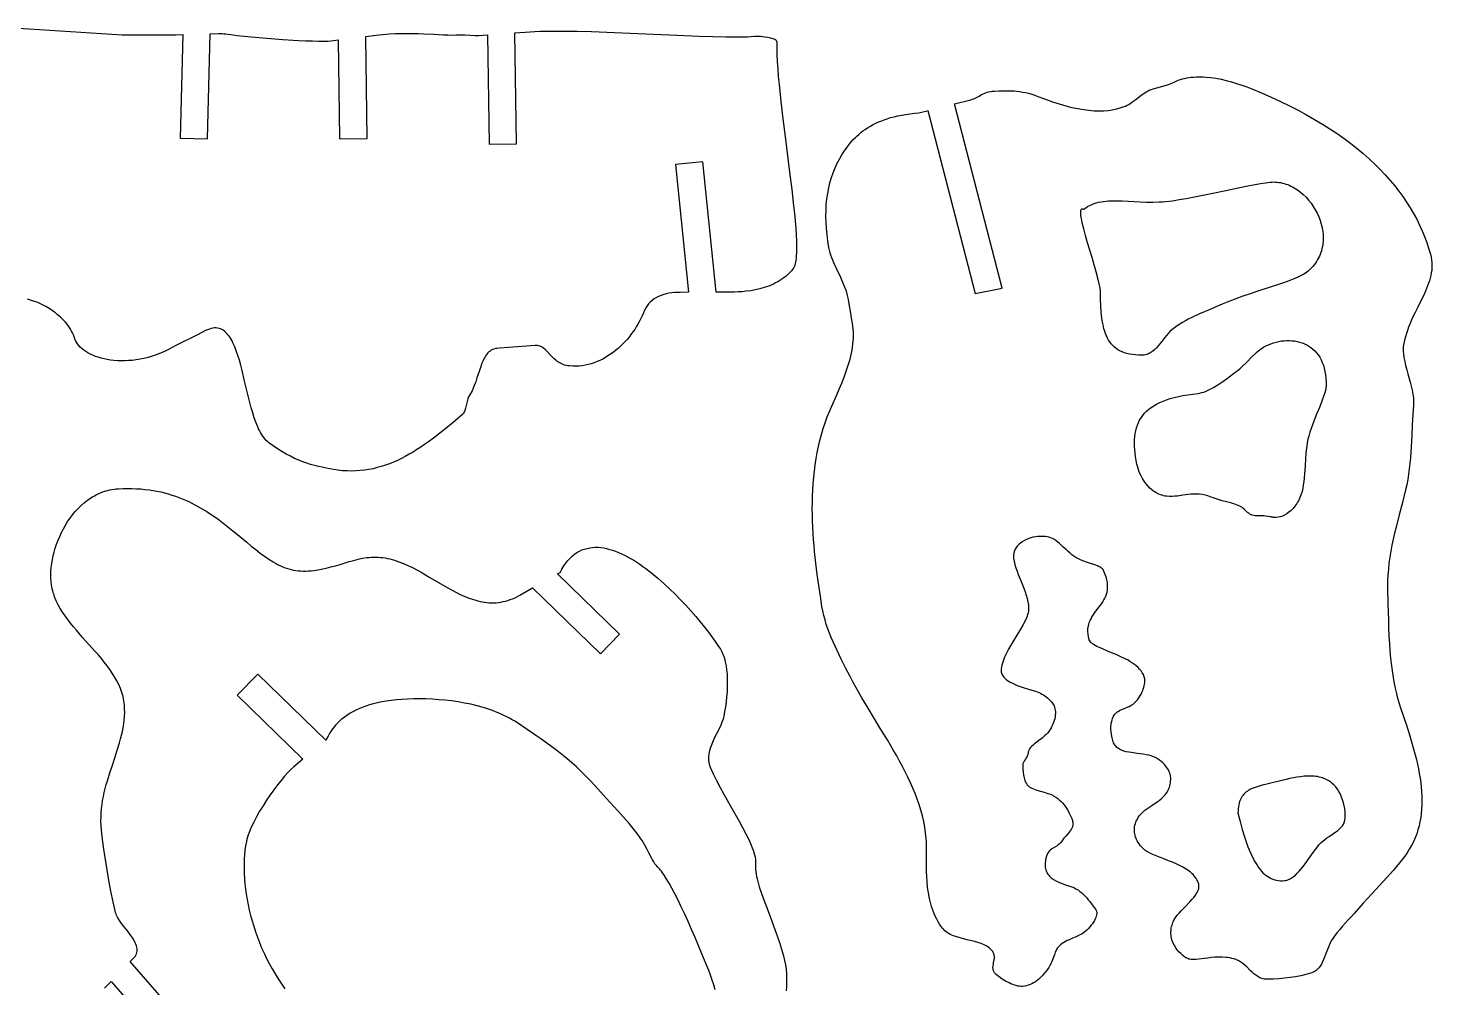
# Model space of a CAD drawing. Extents: x 0 to 754, y 0 to 287.
# Drawn here: x 95.4 to 249, y 156.2 to 261.2 of the extents above; entities that cross this region are included whole.
import ezdxf

# ---------------------------------------------------------------- set-up
doc = ezdxf.new("R2010")
doc.units = 0
doc.layers.get('0').update_dxf_attribs({"color": 1, "linetype": 'CONTINUOUS'})

msp = doc.modelspace()

# ---------------------------------------------------------------- linework, layer by layer
for points in [[(94.3, 261.17), (95.54, 261.09), (105.73, 260.43), (111.57, 260.43), (111.57, 260.43), (112.34, 260.46), (112.05, 249.15), (115.05, 249.07), (115.35, 260.54), (116.28, 260.57), (116.65, 260.56), (116.83, 260.55), (117.02, 260.53), (117.61, 260.45), (118.29, 260.37), (119.83, 260.21), (121.54, 260.06), (123.3, 259.93), (125, 259.82), (125.79, 259.79), (126.52, 259.76), (127.18, 259.74), (127.76, 259.74), (128.23, 259.75), (128.59, 259.78), (129.35, 259.87), (129.5, 249.05), (132.51, 249.09), (132.35, 260.25), (133.49, 260.39), (134.23, 260.47), (134.93, 260.53), (135.62, 260.57), (136.28, 260.59), (136.92, 260.59), (137.53, 260.58), (138.13, 260.57), (138.71, 260.54), (139.81, 260.49), (140.84, 260.44), (141.33, 260.42), (141.8, 260.41), (142.26, 260.42), (142.71, 260.43), (142.94, 260.44), (143.2, 260.43), (143.77, 260.4), (144.32, 260.36), (144.55, 260.35), (144.74, 260.36), (145.67, 260.42), (145.84, 248.46), (148.84, 248.5), (148.67, 260.64), (150.35, 260.76), (150.86, 260.8), (151.41, 260.82), (152, 260.83), (152.63, 260.84), (154, 260.84), (155.48, 260.82), (157.06, 260.78), (158.71, 260.72), (162.13, 260.58), (165.56, 260.43), (168.82, 260.3), (170.33, 260.25), (171.73, 260.21), (173, 260.2), (174.11, 260.21), (174.51, 260.24), (174.89, 260.27), (175.23, 260.29), (175.38, 260.29), (175.53, 260.27), (175.75, 260.24), (176.02, 260.2), (176.32, 260.16), (176.61, 260.11), (176.75, 260.07), (176.88, 260.04), (177, 259.99), (177.1, 259.94), (177.19, 259.88), (177.25, 259.81), (177.29, 259.73), (177.3, 259.69), (177.3, 259.65), (177.3, 258.98), (177.32, 258.27), (177.36, 257.5), (177.41, 256.7), (177.48, 255.86), (177.56, 254.99), (177.75, 253.16), (177.97, 251.26), (178.22, 249.31), (178.72, 245.41), (178.95, 243.53), (179.15, 241.74), (179.24, 240.9), (179.32, 240.08), (179.38, 239.31), (179.43, 238.58), (179.46, 237.9), (179.47, 237.27), (179.47, 236.71), (179.44, 236.2), (179.42, 235.97), (179.39, 235.75), (179.36, 235.56), (179.32, 235.38), (179.28, 235.22), (179.22, 235.08), (179.17, 234.96), (179.1, 234.87), (178.92, 234.64), (178.73, 234.43), (178.52, 234.23), (178.32, 234.05), (178.1, 233.88), (177.88, 233.72), (177.65, 233.57), (177.42, 233.43), (177.18, 233.3), (176.94, 233.18), (176.69, 233.07), (176.45, 232.97), (176.2, 232.88), (175.95, 232.8), (175.44, 232.66), (174.95, 232.55), (174.46, 232.46), (173.98, 232.4), (173.53, 232.35), (173.1, 232.32), (172.7, 232.31), (172.02, 232.29), (170.69, 232.29), (169.23, 246.55), (166.24, 246.24), (167.67, 232.28), (166.76, 232.27), (166.44, 232.27), (166.13, 232.25), (165.82, 232.21), (165.52, 232.17), (165.22, 232.1), (164.94, 232.03), (164.66, 231.93), (164.39, 231.83), (164.14, 231.7), (163.9, 231.56), (163.68, 231.4), (163.47, 231.22), (163.29, 231.03), (163.12, 230.81), (163.05, 230.7), (162.98, 230.58), (162.92, 230.45), (162.86, 230.32), (162.74, 230.02), (162.6, 229.71), (162.46, 229.41), (162.3, 229.11), (162.13, 228.81), (161.95, 228.52), (161.77, 228.23), (161.57, 227.95), (161.36, 227.67), (161.15, 227.39), (160.93, 227.13), (160.69, 226.87), (160.45, 226.62), (160.21, 226.38), (159.95, 226.15), (159.69, 225.92), (159.42, 225.71), (159.14, 225.51), (158.85, 225.32), (158.56, 225.15), (158.27, 224.98), (157.96, 224.83), (157.65, 224.7), (157.34, 224.58), (157.02, 224.47), (156.69, 224.39), (156.36, 224.31), (156.03, 224.26), (155.69, 224.22), (155.35, 224.21), (155, 224.21), (154.65, 224.23), (154.46, 224.26), (154.28, 224.29), (154.1, 224.33), (153.94, 224.39), (153.79, 224.45), (153.64, 224.52), (153.51, 224.6), (153.38, 224.68), (153.25, 224.76), (153.14, 224.86), (152.92, 225.05), (152.72, 225.25), (152.53, 225.46), (152.17, 225.85), (151.99, 226.03), (151.8, 226.18), (151.7, 226.25), (151.6, 226.31), (151.49, 226.36), (151.38, 226.4), (151.27, 226.43), (151.15, 226.45), (151.02, 226.46), (150.88, 226.46), (149.93, 226.39), (146.97, 226.16), (146.71, 226.14), (146.54, 226.12), (146.38, 226.08), (146.23, 226.02), (146.09, 225.95), (145.96, 225.86), (145.83, 225.76), (145.72, 225.65), (145.61, 225.52), (145.5, 225.38), (145.41, 225.23), (145.32, 225.07), (145.23, 224.9), (145.07, 224.54), (144.93, 224.16), (144.79, 223.75), (144.66, 223.34), (144.52, 222.92), (144.38, 222.5), (144.23, 222.09), (144.07, 221.69), (143.98, 221.5), (143.88, 221.32), (143.78, 221.14), (143.68, 220.97), (143.61, 220.87), (143.56, 220.75), (143.51, 220.62), (143.47, 220.49), (143.4, 220.2), (143.34, 219.91), (143.27, 219.62), (143.19, 219.36), (143.15, 219.24), (143.09, 219.13), (143.03, 219.04), (142.96, 218.97), (142.13, 218.24), (141.29, 217.54), (140.46, 216.87), (140.05, 216.55), (139.63, 216.24), (139.21, 215.93), (138.79, 215.64), (138.38, 215.35), (137.96, 215.08), (137.53, 214.82), (137.11, 214.57), (136.68, 214.34), (136.25, 214.12), (135.82, 213.91), (135.39, 213.72), (134.95, 213.54), (134.51, 213.38), (134.06, 213.24), (133.61, 213.11), (133.15, 213), (132.7, 212.91), (132.23, 212.84), (131.76, 212.79), (131.29, 212.75), (130.8, 212.74), (130.32, 212.75), (129.82, 212.78), (129.32, 212.83), (128.82, 212.91), (128.01, 213.06), (127.6, 213.15), (127.18, 213.24), (126.76, 213.35), (126.33, 213.47), (125.9, 213.61), (125.46, 213.76), (125.02, 213.94), (124.57, 214.13), (124.12, 214.35), (123.66, 214.59), (123.19, 214.86), (122.72, 215.16), (122.24, 215.48), (121.76, 215.84), (121.61, 215.96), (121.48, 216.09), (121.34, 216.24), (121.21, 216.4), (121.09, 216.57), (120.97, 216.76), (120.85, 216.95), (120.74, 217.16), (120.64, 217.37), (120.54, 217.59), (120.34, 218.07), (120.16, 218.57), (119.99, 219.1), (119.83, 219.65), (119.68, 220.22), (119.39, 221.39), (119.11, 222.58), (118.83, 223.74), (118.68, 224.3), (118.53, 224.85), (118.37, 225.37), (118.2, 225.87), (118.02, 226.33), (117.83, 226.76), (117.73, 226.96), (117.62, 227.15), (117.52, 227.33), (117.4, 227.49), (117.28, 227.65), (117.16, 227.79), (117.03, 227.91), (116.9, 228.03), (116.76, 228.13), (116.62, 228.21), (116.47, 228.28), (116.31, 228.33), (116.15, 228.36), (115.99, 228.38), (115.81, 228.38), (115.63, 228.36), (115.44, 228.32), (115.25, 228.26), (115.04, 228.19), (114.83, 228.09), (113.97, 227.65), (111.59, 226.45), (110.8, 226.04), (110.34, 225.82), (109.89, 225.63), (109.44, 225.45), (108.99, 225.3), (108.54, 225.17), (108.1, 225.06), (107.67, 224.97), (107.24, 224.9), (106.81, 224.84), (106.4, 224.81), (105.99, 224.79), (105.59, 224.79), (105.2, 224.8), (104.82, 224.83), (104.45, 224.87), (104.09, 224.93), (103.74, 225), (103.41, 225.08), (103.09, 225.18), (102.79, 225.28), (102.5, 225.4), (102.23, 225.52), (101.97, 225.66), (101.73, 225.8), (101.51, 225.96), (101.31, 226.12), (101.13, 226.28), (100.97, 226.46), (100.83, 226.63), (100.72, 226.82), (100.62, 227), (100.55, 227.19), (100.48, 227.41), (100.39, 227.63), (100.29, 227.84), (100.19, 228.04), (100.07, 228.25), (99.94, 228.45), (99.8, 228.64), (99.65, 228.83), (99.5, 229.02), (99.33, 229.2), (99.16, 229.38), (98.98, 229.55), (98.8, 229.71), (98.61, 229.87), (98.41, 230.03), (98.21, 230.18), (97.79, 230.46), (97.36, 230.72), (96.93, 230.95), (96.48, 231.15), (96.03, 231.32), (95.59, 231.46), (95.37, 231.52)], [(111.95, 152.95), (106.6, 159.11), (107.02, 159.55), (107.13, 159.68), (107.22, 159.82), (107.29, 159.96), (107.33, 160.1), (107.36, 160.24), (107.36, 160.39), (107.35, 160.54), (107.32, 160.7), (107.28, 160.85), (107.22, 161.01), (107.15, 161.17), (107.07, 161.33), (106.87, 161.66), (106.65, 161.98), (106.4, 162.31), (106.15, 162.64), (105.89, 162.96), (105.65, 163.28), (105.43, 163.6), (105.24, 163.9), (105.16, 164.05), (105.09, 164.19), (105.04, 164.33), (105, 164.47), (104.73, 165.64), (104.48, 166.81), (104.26, 167.98), (104.06, 169.14), (103.88, 170.28), (103.72, 171.39), (103.58, 172.47), (103.46, 173.51), (103.41, 173.98), (103.39, 174.45), (103.4, 174.92), (103.42, 175.38), (103.45, 175.83), (103.51, 176.28), (103.58, 176.73), (103.66, 177.17), (103.75, 177.6), (103.86, 178.04), (103.97, 178.47), (104.1, 178.89), (104.36, 179.74), (104.64, 180.57), (104.91, 181.4), (105.18, 182.22), (105.43, 183.04), (105.54, 183.45), (105.65, 183.86), (105.74, 184.27), (105.82, 184.68), (105.89, 185.09), (105.94, 185.5), (105.97, 185.91), (105.99, 186.33), (105.98, 186.74), (105.96, 187.16), (105.93, 187.39), (105.9, 187.63), (105.86, 187.85), (105.81, 188.08), (105.75, 188.3), (105.68, 188.53), (105.6, 188.75), (105.52, 188.96), (105.34, 189.39), (105.12, 189.82), (104.89, 190.23), (104.63, 190.64), (104.36, 191.05), (104.06, 191.45), (103.76, 191.85), (103.44, 192.24), (103.11, 192.63), (102.77, 193.02), (102.08, 193.79), (101.39, 194.56), (100.71, 195.33), (100.38, 195.72), (100.06, 196.11), (99.76, 196.5), (99.47, 196.9), (99.2, 197.31), (98.95, 197.71), (98.72, 198.13), (98.51, 198.55), (98.33, 198.98), (98.26, 199.19), (98.18, 199.41), (98.12, 199.63), (98.07, 199.86), (98.02, 200.08), (97.98, 200.31), (97.94, 200.66), (97.92, 201.03), (97.91, 201.41), (97.93, 201.8), (97.96, 202.21), (98.01, 202.62), (98.08, 203.03), (98.17, 203.46), (98.28, 203.88), (98.4, 204.31), (98.54, 204.74), (98.7, 205.17), (98.88, 205.59), (99.07, 206.01), (99.28, 206.42), (99.51, 206.82), (99.75, 207.22), (100.01, 207.6), (100.29, 207.97), (100.58, 208.32), (100.89, 208.66), (101.22, 208.98), (101.56, 209.28), (101.92, 209.55), (102.29, 209.81), (102.48, 209.93), (102.68, 210.04), (102.87, 210.14), (103.08, 210.24), (103.28, 210.33), (103.5, 210.42), (103.71, 210.49), (103.93, 210.56), (104.15, 210.62), (104.37, 210.68), (104.6, 210.72), (104.84, 210.76), (105.07, 210.79), (105.31, 210.8), (105.82, 210.83), (106.32, 210.84), (106.81, 210.83), (107.29, 210.81), (107.75, 210.78), (108.21, 210.74), (108.66, 210.68), (109.1, 210.62), (109.52, 210.54), (109.94, 210.45), (110.35, 210.35), (110.75, 210.24), (111.15, 210.12), (111.53, 209.99), (111.9, 209.86), (112.27, 209.71), (112.63, 209.56), (112.99, 209.4), (113.33, 209.23), (113.67, 209.06), (114, 208.88), (114.33, 208.7), (114.96, 208.32), (115.57, 207.92), (116.16, 207.5), (116.73, 207.08), (117.28, 206.65), (117.82, 206.22), (118.34, 205.79), (119.35, 204.95), (119.84, 204.54), (120.32, 204.15), (120.8, 203.77), (121.28, 203.42), (121.76, 203.1), (122.23, 202.8), (122.47, 202.66), (122.71, 202.53), (122.96, 202.42), (123.2, 202.31), (123.44, 202.21), (123.69, 202.12), (123.94, 202.04), (124.19, 201.97), (124.44, 201.91), (124.7, 201.87), (124.96, 201.84), (125.22, 201.82), (125.52, 201.81), (125.81, 201.81), (126.1, 201.82), (126.39, 201.84), (126.67, 201.87), (126.95, 201.91), (127.49, 202), (128.02, 202.12), (128.55, 202.25), (129.06, 202.39), (129.56, 202.54), (130.55, 202.84), (131.04, 202.97), (131.52, 203.1), (132.01, 203.2), (132.49, 203.28), (132.73, 203.3), (132.97, 203.32), (133.21, 203.33), (133.46, 203.33), (133.72, 203.32), (133.97, 203.3), (134.23, 203.28), (134.49, 203.24), (134.74, 203.19), (134.99, 203.13), (135.24, 203.07), (135.49, 203), (135.99, 202.83), (136.48, 202.64), (136.97, 202.42), (137.46, 202.19), (137.94, 201.94), (138.42, 201.67), (139.38, 201.12), (140.33, 200.55), (141.27, 200), (141.75, 199.74), (142.22, 199.49), (142.7, 199.25), (143.18, 199.04), (143.66, 198.85), (144.14, 198.68), (144.38, 198.61), (144.63, 198.54), (144.87, 198.49), (145.12, 198.44), (145.36, 198.4), (145.61, 198.37), (145.86, 198.35), (146.11, 198.34), (146.36, 198.34), (146.61, 198.35), (146.86, 198.38), (147.12, 198.41), (147.37, 198.46), (147.63, 198.52), (147.89, 198.59), (148.15, 198.68), (148.41, 198.78), (148.68, 198.89), (148.94, 199.02), (149.21, 199.16), (150.61, 199.96), (158.02, 192.74), (160.12, 194.9), (153.34, 201.5), (153.61, 201.65), (153.61, 201.65), (153.81, 202.03), (154.03, 202.37), (154.24, 202.68), (154.47, 202.97), (154.71, 203.22), (154.95, 203.45), (155.2, 203.65), (155.46, 203.83), (155.73, 203.98), (156, 204.11), (156.28, 204.21), (156.57, 204.29), (156.86, 204.35), (157.15, 204.39), (157.45, 204.4), (157.76, 204.4), (158.07, 204.37), (158.38, 204.33), (158.7, 204.26), (159.02, 204.18), (159.34, 204.09), (159.67, 203.97), (160, 203.84), (160.33, 203.7), (160.66, 203.54), (160.99, 203.36), (161.32, 203.18), (161.66, 202.98), (161.99, 202.77), (162.32, 202.55), (162.66, 202.32), (162.99, 202.08), (163.32, 201.83), (163.65, 201.57), (164.3, 201.03), (164.95, 200.46), (165.58, 199.88), (166.19, 199.28), (166.79, 198.67), (167.36, 198.06), (167.91, 197.45), (168.44, 196.84), (168.93, 196.25), (169.4, 195.68), (169.83, 195.13), (170.22, 194.6), (170.57, 194.12), (170.88, 193.67), (171.15, 193.26), (171.23, 193.12), (171.31, 192.97), (171.38, 192.8), (171.45, 192.63), (171.58, 192.27), (171.68, 191.88), (171.76, 191.46), (171.82, 191.02), (171.87, 190.56), (171.89, 190.08), (171.9, 189.58), (171.89, 189.07), (171.87, 188.56), (171.83, 188.04), (171.77, 187.51), (171.7, 186.98), (171.61, 186.46), (171.52, 185.94), (171.48, 185.78), (171.44, 185.62), (171.32, 185.3), (171.18, 184.97), (171.03, 184.64), (170.68, 183.95), (170.51, 183.6), (170.34, 183.25), (170.19, 182.89), (170.05, 182.53), (169.95, 182.17), (169.91, 181.99), (169.87, 181.8), (169.85, 181.62), (169.84, 181.44), (169.84, 181.26), (169.85, 181.08), (169.88, 180.9), (169.92, 180.72), (169.97, 180.54), (170.04, 180.36), (170.36, 179.64), (170.72, 178.91), (171.11, 178.16), (171.52, 177.41), (172.36, 175.92), (173.18, 174.46), (173.56, 173.77), (173.92, 173.09), (174.24, 172.45), (174.51, 171.85), (174.63, 171.56), (174.73, 171.28), (174.81, 171.02), (174.89, 170.77), (174.94, 170.53), (174.97, 170.3), (174.99, 170.09), (174.99, 169.9), (174.97, 169.67), (174.98, 169.43), (174.99, 169.19), (175.02, 168.94), (175.06, 168.68), (175.11, 168.41), (175.17, 168.14), (175.24, 167.86), (175.4, 167.27), (175.6, 166.66), (175.82, 166.03), (176.06, 165.38), (176.57, 164.03), (177.11, 162.63), (177.37, 161.91), (177.61, 161.19), (177.84, 160.46), (178.05, 159.73), (178.17, 159.24), (178.25, 158.76), (178.32, 158.27), (178.36, 157.79), (178.38, 157.31), (178.38, 156.84), (178.37, 156.37), (178.34, 155.9)], [(170.58, 156.03), (170.42, 156.56), (170.25, 157.09), (170.07, 157.62), (169.87, 158.13), (169.13, 159.96), (168.37, 161.76), (167.99, 162.63), (167.61, 163.48), (167.24, 164.3), (166.87, 165.08), (166.52, 165.81), (166.17, 166.5), (165.84, 167.13), (165.53, 167.7), (165.23, 168.2), (164.95, 168.63), (164.82, 168.81), (164.7, 168.98), (164.58, 169.12), (164.47, 169.24), (164.3, 169.42), (164.14, 169.61), (163.99, 169.81), (163.85, 170.01), (163.72, 170.23), (163.6, 170.45), (163.36, 170.91), (163.12, 171.38), (162.87, 171.85), (162.74, 172.08), (162.61, 172.32), (162.46, 172.54), (162.31, 172.76), (162.04, 173.13), (161.76, 173.49), (161.47, 173.85), (161.17, 174.2), (160.56, 174.91), (159.93, 175.6), (158.66, 176.98), (158.03, 177.66), (157.42, 178.35), (156.93, 178.88), (156.43, 179.4), (155.92, 179.9), (155.41, 180.39), (154.88, 180.85), (154.35, 181.31), (153.81, 181.75), (153.27, 182.17), (152.72, 182.59), (152.17, 182.99), (151.63, 183.38), (151.08, 183.76), (150, 184.5), (148.94, 185.2), (148.66, 185.38), (148.37, 185.55), (148.08, 185.72), (147.78, 185.87), (147.47, 186.02), (147.16, 186.17), (146.85, 186.3), (146.53, 186.43), (146.21, 186.55), (145.88, 186.67), (145.22, 186.88), (144.54, 187.07), (143.85, 187.24), (143.16, 187.38), (142.46, 187.5), (141.75, 187.6), (141.05, 187.68), (140.34, 187.74), (139.64, 187.79), (138.94, 187.82), (138.25, 187.83), (137.57, 187.83), (136.92, 187.81), (136.3, 187.78), (135.71, 187.73), (135.15, 187.67), (134.62, 187.59), (134.11, 187.5), (133.63, 187.4), (133.18, 187.29), (132.75, 187.17), (132.35, 187.04), (131.97, 186.9), (131.61, 186.75), (131.27, 186.59), (130.96, 186.43), (130.66, 186.27), (130.39, 186.09), (130.13, 185.92), (129.89, 185.74), (129.67, 185.56), (129.47, 185.38), (129.28, 185.19), (129.1, 185.01), (128.94, 184.82), (128.79, 184.64), (128.66, 184.46), (128.54, 184.28), (128.43, 184.11), (128.23, 183.77), (128.08, 183.47), (128.01, 183.33), (127.98, 183.31), (120.55, 190.54), (118.3, 188.22), (125.48, 181.23), (124.49, 180.39), (124.18, 180.12), (123.84, 179.78), (123.48, 179.37), (123.1, 178.92), (122.7, 178.42), (122.3, 177.89), (121.9, 177.33), (121.5, 176.75), (121.12, 176.15), (120.75, 175.55), (120.41, 174.95), (120.1, 174.36), (119.83, 173.79), (119.71, 173.51), (119.6, 173.24), (119.5, 172.98), (119.42, 172.72), (119.35, 172.48), (119.3, 172.24), (119.21, 171.78), (119.14, 171.29), (119.09, 170.8), (119.06, 170.29), (119.04, 169.77), (119.04, 169.24), (119.05, 168.7), (119.08, 168.16), (119.13, 167.6), (119.19, 167.04), (119.27, 166.47), (119.37, 165.89), (119.48, 165.31), (119.61, 164.73), (119.76, 164.15), (119.92, 163.56), (120.1, 162.97), (120.29, 162.38), (120.5, 161.79), (120.73, 161.2), (120.97, 160.62), (121.23, 160.04), (121.51, 159.46), (121.8, 158.89), (122.11, 158.32), (122.44, 157.76), (122.78, 157.21), (123.13, 156.67), (123.51, 156.13)], [(103.77, 156.2), (104.13, 156.57), (104.5, 156.95), (109.68, 150.98)]]:
    msp.add_lwpolyline(points)
for points in [[(192.85, 251.89), (193.77, 252.12), (193.83, 252.14), (199.02, 232.16), (201.98, 232.72), (196.74, 252.88), (198.52, 253.34), (198.69, 253.39), (198.86, 253.45), (199.02, 253.51), (199.16, 253.58), (199.44, 253.73), (199.71, 253.89), (199.99, 254.03), (200.15, 254.09), (200.31, 254.15), (200.48, 254.2), (200.67, 254.24), (200.88, 254.27), (201.11, 254.28), (201.6, 254.3), (202.12, 254.32), (202.68, 254.32), (202.97, 254.31), (203.27, 254.29), (203.57, 254.27), (203.88, 254.23), (204.2, 254.18), (204.52, 254.12), (204.85, 254.04), (205.19, 253.95), (205.53, 253.83), (205.88, 253.7), (206.69, 253.39), (207.47, 253.11), (208.21, 252.87), (208.92, 252.66), (209.6, 252.49), (210.25, 252.36), (210.86, 252.25), (211.45, 252.18), (212.01, 252.13), (212.55, 252.12), (213.06, 252.13), (213.55, 252.17), (214.01, 252.24), (214.46, 252.33), (214.88, 252.44), (215.29, 252.58), (215.46, 252.65), (215.63, 252.73), (215.8, 252.82), (215.96, 252.92), (216.27, 253.13), (216.57, 253.36), (217.16, 253.82), (217.46, 254.03), (217.62, 254.13), (217.77, 254.22), (217.94, 254.31), (218.12, 254.4), (218.3, 254.47), (218.49, 254.53), (218.88, 254.65), (219.27, 254.76), (219.66, 254.86), (220.05, 254.97), (220.43, 255.1), (220.61, 255.18), (220.79, 255.26), (221, 255.37), (221.22, 255.46), (221.45, 255.54), (221.68, 255.61), (221.91, 255.67), (222.16, 255.72), (222.4, 255.76), (222.65, 255.8), (222.91, 255.82), (223.17, 255.84), (223.43, 255.84), (223.69, 255.84), (223.96, 255.83), (224.23, 255.82), (224.78, 255.76), (225.34, 255.68), (225.9, 255.57), (226.47, 255.44), (227.03, 255.29), (227.6, 255.12), (228.16, 254.94), (228.71, 254.74), (229.26, 254.52), (230.34, 254.08), (231.39, 253.62), (232.4, 253.15), (233.38, 252.68), (234.33, 252.19), (235.25, 251.69), (236.13, 251.19), (236.99, 250.68), (237.81, 250.16), (238.6, 249.63), (239.36, 249.09), (240.09, 248.55), (240.79, 248), (241.46, 247.44), (242.1, 246.87), (242.71, 246.3), (243.29, 245.72), (243.85, 245.14), (244.37, 244.55), (244.87, 243.95), (245.34, 243.35), (245.79, 242.74), (246.2, 242.13), (246.59, 241.52), (246.96, 240.89), (247.3, 240.27), (247.61, 239.64), (247.9, 239.01), (248.16, 238.37), (248.4, 237.73), (248.61, 237.09), (248.8, 236.44), (248.87, 236.14), (248.93, 235.84), (248.96, 235.55), (248.97, 235.26), (248.96, 234.97), (248.94, 234.68), (248.9, 234.4), (248.84, 234.11), (248.77, 233.83), (248.69, 233.55), (248.6, 233.27), (248.49, 232.98), (248.38, 232.7), (248.26, 232.42), (248, 231.84), (247.71, 231.26), (247.41, 230.67), (247.12, 230.06), (246.82, 229.44), (246.54, 228.79), (246.41, 228.46), (246.29, 228.12), (246.17, 227.77), (246.06, 227.42), (245.96, 227.06), (245.88, 226.69), (245.85, 226.52), (245.83, 226.34), (245.82, 226.15), (245.82, 225.96), (245.83, 225.76), (245.85, 225.56), (245.91, 225.14), (245.99, 224.71), (246.09, 224.27), (246.21, 223.82), (246.33, 223.36), (246.59, 222.45), (246.7, 222.01), (246.8, 221.57), (246.88, 221.14), (246.94, 220.73), (246.96, 220.53), (246.97, 220.34), (246.97, 220.15), (246.96, 219.97), (246.92, 219.45), (246.88, 218.91), (246.82, 217.78), (246.76, 216.61), (246.7, 215.4), (246.66, 214.79), (246.61, 214.19), (246.56, 213.58), (246.49, 212.98), (246.41, 212.39), (246.32, 211.81), (246.22, 211.24), (246.09, 210.68), (245.75, 209.29), (245.4, 207.94), (245.06, 206.6), (244.89, 205.94), (244.74, 205.29), (244.6, 204.63), (244.48, 203.98), (244.36, 203.33), (244.27, 202.68), (244.2, 202.03), (244.15, 201.37), (244.12, 200.72), (244.12, 200.06), (244.15, 198.23), (244.2, 196.46), (244.22, 195.59), (244.26, 194.74), (244.31, 193.9), (244.37, 193.08), (244.44, 192.26), (244.53, 191.46), (244.64, 190.68), (244.77, 189.91), (244.91, 189.15), (245.09, 188.41), (245.18, 188.04), (245.29, 187.68), (245.4, 187.32), (245.51, 186.96), (245.87, 185.9), (246.22, 184.84), (246.55, 183.78), (246.86, 182.74), (247.14, 181.7), (247.27, 181.19), (247.38, 180.68), (247.49, 180.17), (247.58, 179.66), (247.67, 179.16), (247.74, 178.67), (247.79, 178.18), (247.84, 177.69), (247.86, 177.2), (247.87, 176.72), (247.87, 176.25), (247.84, 175.78), (247.8, 175.31), (247.74, 174.85), (247.66, 174.4), (247.56, 173.95), (247.44, 173.51), (247.3, 173.07), (247.13, 172.64), (246.94, 172.22), (246.73, 171.8), (246.49, 171.39), (246.25, 171.01), (245.99, 170.64), (245.71, 170.26), (245.41, 169.89), (245.1, 169.51), (244.77, 169.12), (244.05, 168.32), (242.4, 166.53), (241.46, 165.5), (240.45, 164.35), (240.16, 164.03), (239.86, 163.7), (239.2, 163), (238.88, 162.63), (238.57, 162.26), (238.28, 161.87), (238.15, 161.68), (238.03, 161.49), (237.88, 161.24), (237.76, 160.97), (237.64, 160.7), (237.53, 160.42), (237.33, 159.87), (237.23, 159.6), (237.12, 159.34), (237, 159.08), (236.88, 158.84), (236.74, 158.62), (236.58, 158.41), (236.49, 158.32), (236.4, 158.23), (236.3, 158.15), (236.19, 158.07), (236.08, 158), (235.96, 157.94), (235.84, 157.89), (235.7, 157.84), (235.17, 157.69), (234.62, 157.56), (234.05, 157.45), (233.45, 157.36), (232.84, 157.28), (232.22, 157.23), (231.59, 157.19), (230.95, 157.18), (230.8, 157.18), (230.66, 157.2), (230.52, 157.22), (230.39, 157.26), (230.27, 157.3), (230.14, 157.35), (230.03, 157.4), (229.91, 157.47), (229.7, 157.61), (229.49, 157.77), (229.29, 157.95), (229.1, 158.14), (228.71, 158.52), (228.51, 158.71), (228.3, 158.89), (228.08, 159.05), (227.85, 159.19), (227.72, 159.26), (227.6, 159.31), (227.46, 159.36), (227.32, 159.41), (227.1, 159.46), (226.88, 159.51), (226.66, 159.54), (226.44, 159.57), (226.02, 159.6), (225.61, 159.6), (225.21, 159.58), (224.83, 159.55), (224.46, 159.5), (224.11, 159.45), (223.46, 159.37), (223.16, 159.34), (222.88, 159.33), (222.62, 159.35), (222.49, 159.37), (222.37, 159.39), (222.26, 159.43), (222.15, 159.47), (222.05, 159.53), (221.95, 159.6), (221.72, 159.78), (221.5, 159.98), (221.3, 160.18), (221.12, 160.4), (220.95, 160.63), (220.8, 160.88), (220.68, 161.13), (220.57, 161.38), (220.49, 161.65), (220.44, 161.93), (220.42, 162.21), (220.42, 162.35), (220.43, 162.49), (220.44, 162.64), (220.46, 162.79), (220.5, 162.94), (220.54, 163.09), (220.59, 163.24), (220.64, 163.39), (220.71, 163.54), (220.79, 163.7), (220.93, 163.94), (221.11, 164.18), (221.31, 164.42), (221.53, 164.66), (222.01, 165.15), (222.49, 165.64), (222.72, 165.89), (222.93, 166.13), (223.11, 166.38), (223.27, 166.62), (223.33, 166.74), (223.38, 166.86), (223.43, 166.98), (223.46, 167.1), (223.48, 167.22), (223.49, 167.34), (223.48, 167.45), (223.46, 167.57), (223.41, 167.74), (223.35, 167.9), (223.27, 168.05), (223.18, 168.2), (223.08, 168.35), (222.97, 168.48), (222.84, 168.62), (222.71, 168.75), (222.57, 168.87), (222.42, 168.99), (222.26, 169.1), (222.09, 169.21), (221.74, 169.42), (221.37, 169.62), (220.98, 169.81), (220.58, 169.98), (220.17, 170.14), (219.77, 170.3), (218.98, 170.6), (218.61, 170.75), (218.26, 170.89), (218, 171.02), (217.77, 171.16), (217.56, 171.31), (217.37, 171.47), (217.21, 171.64), (217.06, 171.81), (216.94, 171.98), (216.83, 172.14), (216.74, 172.3), (216.67, 172.46), (216.61, 172.6), (216.56, 172.73), (216.5, 172.94), (216.47, 173.07), (216.44, 173.22), (216.43, 173.37), (216.43, 173.53), (216.43, 173.69), (216.45, 173.85), (216.48, 174.02), (216.53, 174.19), (216.59, 174.36), (216.66, 174.53), (216.75, 174.69), (216.85, 174.86), (216.96, 175.03), (217.09, 175.19), (217.24, 175.35), (217.41, 175.51), (217.58, 175.67), (217.78, 175.81), (217.99, 175.96), (218.44, 176.26), (218.9, 176.57), (219.12, 176.73), (219.34, 176.91), (219.55, 177.1), (219.74, 177.31), (219.92, 177.53), (220, 177.65), (220.07, 177.78), (220.14, 177.91), (220.2, 178.04), (220.26, 178.18), (220.3, 178.33), (220.34, 178.49), (220.37, 178.65), (220.39, 178.82), (220.41, 179), (220.4, 179.21), (220.37, 179.43), (220.32, 179.64), (220.24, 179.86), (220.14, 180.06), (220.02, 180.27), (219.88, 180.46), (219.73, 180.65), (219.55, 180.83), (219.37, 180.99), (219.17, 181.14), (218.96, 181.28), (218.73, 181.41), (218.5, 181.51), (218.26, 181.6), (218.02, 181.67), (217.7, 181.73), (217.37, 181.79), (216.73, 181.87), (216.12, 181.96), (215.82, 182), (215.54, 182.06), (215.28, 182.13), (215.03, 182.22), (214.8, 182.32), (214.7, 182.39), (214.6, 182.45), (214.5, 182.53), (214.42, 182.61), (214.34, 182.7), (214.27, 182.8), (214.2, 182.9), (214.15, 183.02), (214.1, 183.14), (214.06, 183.27), (213.99, 183.59), (213.92, 183.93), (213.88, 184.28), (213.86, 184.46), (213.86, 184.64), (213.86, 184.82), (213.88, 185), (213.9, 185.18), (213.94, 185.35), (213.98, 185.53), (214.04, 185.7), (214.12, 185.87), (214.21, 186.04), (214.3, 186.16), (214.41, 186.28), (214.52, 186.38), (214.65, 186.47), (214.79, 186.55), (214.94, 186.62), (215.24, 186.75), (215.56, 186.88), (215.87, 187.01), (216.02, 187.09), (216.16, 187.17), (216.29, 187.26), (216.41, 187.36), (216.59, 187.55), (216.75, 187.74), (216.9, 187.94), (217.03, 188.14), (217.15, 188.34), (217.25, 188.53), (217.33, 188.73), (217.4, 188.91), (217.46, 189.09), (217.51, 189.27), (217.54, 189.43), (217.57, 189.58), (217.58, 189.71), (217.58, 189.83), (217.58, 189.94), (217.57, 190.02), (217.5, 190.25), (217.41, 190.48), (217.29, 190.69), (217.15, 190.89), (217, 191.08), (216.82, 191.26), (216.63, 191.43), (216.42, 191.6), (216.2, 191.75), (215.97, 191.9), (215.73, 192.05), (215.48, 192.18), (214.96, 192.43), (214.44, 192.67), (213.92, 192.88), (213.41, 193.09), (212.93, 193.29), (212.5, 193.48), (212.31, 193.57), (212.13, 193.67), (211.97, 193.77), (211.83, 193.87), (211.71, 193.97), (211.61, 194.07), (211.54, 194.18), (211.49, 194.29), (211.42, 194.61), (211.37, 194.91), (211.35, 195.19), (211.35, 195.46), (211.38, 195.71), (211.43, 195.95), (211.49, 196.18), (211.58, 196.4), (211.68, 196.6), (211.78, 196.8), (211.9, 197), (212.03, 197.18), (212.31, 197.55), (212.58, 197.9), (212.85, 198.27), (212.98, 198.45), (213.1, 198.65), (213.2, 198.85), (213.3, 199.05), (213.38, 199.27), (213.44, 199.5), (213.48, 199.74), (213.5, 199.99), (213.5, 200.26), (213.47, 200.54), (213.41, 200.84), (213.33, 201.16), (213.21, 201.5), (213.06, 201.87), (213, 201.97), (212.92, 202.06), (212.83, 202.14), (212.72, 202.22), (212.59, 202.28), (212.45, 202.35), (212.12, 202.47), (211.73, 202.59), (211.29, 202.74), (210.79, 202.93), (210.53, 203.04), (210.25, 203.17), (210.02, 203.29), (209.8, 203.43), (209.59, 203.59), (209.39, 203.75), (209.19, 203.93), (208.99, 204.11), (208.61, 204.47), (208.24, 204.81), (208.05, 204.97), (207.86, 205.12), (207.67, 205.25), (207.47, 205.36), (207.27, 205.45), (207.06, 205.51), (206.88, 205.54), (206.7, 205.57), (206.52, 205.59), (206.35, 205.6), (206.17, 205.6), (206, 205.6), (205.82, 205.58), (205.65, 205.56), (205.32, 205.5), (205, 205.41), (204.7, 205.29), (204.42, 205.15), (204.16, 205), (203.92, 204.82), (203.82, 204.73), (203.72, 204.63), (203.62, 204.53), (203.54, 204.42), (203.46, 204.32), (203.4, 204.21), (203.34, 204.1), (203.29, 203.98), (203.26, 203.87), (203.23, 203.75), (203.21, 203.63), (203.21, 203.51), (203.21, 203.36), (203.22, 203.2), (203.28, 202.87), (203.36, 202.52), (203.46, 202.17), (203.59, 201.81), (203.72, 201.44), (204.03, 200.68), (204.33, 199.92), (204.47, 199.54), (204.59, 199.16), (204.7, 198.79), (204.78, 198.43), (204.84, 198.07), (204.85, 197.9), (204.86, 197.73), (204.85, 197.57), (204.83, 197.4), (204.79, 197.23), (204.74, 197.05), (204.68, 196.87), (204.61, 196.68), (204.43, 196.29), (204.22, 195.88), (203.98, 195.47), (203.45, 194.6), (202.92, 193.72), (202.66, 193.27), (202.43, 192.83), (202.23, 192.39), (202.14, 192.17), (202.06, 191.96), (201.99, 191.74), (201.93, 191.53), (201.89, 191.33), (201.86, 191.12), (201.85, 190.99), (201.85, 190.87), (201.87, 190.75), (201.9, 190.64), (201.94, 190.53), (202, 190.42), (202.06, 190.32), (202.13, 190.22), (202.22, 190.13), (202.31, 190.04), (202.41, 189.95), (202.52, 189.87), (202.76, 189.71), (203.03, 189.57), (203.32, 189.44), (203.62, 189.31), (203.94, 189.19), (204.27, 189.08), (204.94, 188.87), (205.6, 188.66), (205.79, 188.59), (205.97, 188.52), (206.15, 188.44), (206.31, 188.35), (206.47, 188.26), (206.63, 188.17), (206.77, 188.06), (206.91, 187.96), (207.03, 187.85), (207.15, 187.74), (207.26, 187.63), (207.35, 187.52), (207.44, 187.4), (207.52, 187.29), (207.58, 187.18), (207.64, 187.07), (207.7, 186.92), (207.74, 186.76), (207.77, 186.59), (207.78, 186.42), (207.79, 186.23), (207.77, 186.05), (207.75, 185.85), (207.71, 185.65), (207.65, 185.46), (207.58, 185.25), (207.5, 185.05), (207.41, 184.85), (207.31, 184.66), (207.19, 184.46), (207.06, 184.27), (206.91, 184.09), (206.78, 183.94), (206.64, 183.81), (206.49, 183.67), (206.32, 183.54), (205.98, 183.29), (205.65, 183.04), (205.49, 182.91), (205.34, 182.78), (205.2, 182.65), (205.08, 182.52), (204.97, 182.38), (204.89, 182.24), (204.83, 182.09), (204.82, 182.01), (204.81, 181.93), (204.79, 181.83), (204.77, 181.74), (204.74, 181.65), (204.7, 181.56), (204.6, 181.4), (204.5, 181.25), (204.4, 181.1), (204.32, 180.95), (204.28, 180.88), (204.26, 180.8), (204.24, 180.72), (204.23, 180.64), (204.24, 180.13), (204.25, 179.83), (204.29, 179.51), (204.32, 179.35), (204.36, 179.19), (204.4, 179.04), (204.46, 178.88), (204.53, 178.73), (204.61, 178.59), (204.71, 178.45), (204.82, 178.33), (204.93, 178.23), (205.06, 178.15), (205.21, 178.07), (205.38, 178), (205.56, 177.93), (205.75, 177.86), (206.15, 177.74), (206.56, 177.62), (206.96, 177.5), (207.15, 177.44), (207.32, 177.37), (207.49, 177.29), (207.63, 177.21), (207.85, 177.07), (208.05, 176.93), (208.23, 176.77), (208.4, 176.62), (208.55, 176.46), (208.69, 176.3), (208.82, 176.14), (208.93, 175.98), (209.03, 175.82), (209.13, 175.65), (209.3, 175.34), (209.44, 175.04), (209.57, 174.75), (209.65, 174.55), (209.67, 174.46), (209.69, 174.37), (209.7, 174.19), (209.68, 174.02), (209.64, 173.86), (209.58, 173.71), (209.5, 173.56), (209.4, 173.41), (209.29, 173.27), (209.17, 173.13), (208.92, 172.84), (208.66, 172.55), (208.55, 172.4), (208.44, 172.24), (208.33, 172.09), (208.22, 171.97), (208.1, 171.86), (207.97, 171.77), (207.72, 171.62), (207.47, 171.47), (207.35, 171.39), (207.23, 171.29), (207.12, 171.19), (207.02, 171.06), (206.92, 170.91), (206.84, 170.73), (206.77, 170.52), (206.72, 170.27), (206.69, 170.09), (206.67, 169.91), (206.66, 169.74), (206.67, 169.58), (206.68, 169.43), (206.71, 169.29), (206.75, 169.15), (206.79, 169.02), (206.84, 168.89), (206.9, 168.78), (206.97, 168.67), (207.05, 168.56), (207.13, 168.46), (207.23, 168.37), (207.32, 168.28), (207.43, 168.2), (207.65, 168.04), (207.89, 167.9), (208.15, 167.78), (208.42, 167.67), (208.7, 167.56), (208.99, 167.47), (209.57, 167.28), (209.8, 167.2), (210.03, 167.08), (210.26, 166.95), (210.47, 166.79), (210.67, 166.63), (210.87, 166.45), (211.05, 166.26), (211.22, 166.07), (211.38, 165.87), (211.54, 165.68), (211.8, 165.33), (212.02, 165.03), (212.19, 164.81), (212.24, 164.71), (212.28, 164.61), (212.31, 164.49), (212.31, 164.37), (212.29, 164.23), (212.26, 164.08), (212.21, 163.93), (212.14, 163.77), (212.06, 163.6), (211.96, 163.43), (211.84, 163.25), (211.71, 163.08), (211.56, 162.9), (211.39, 162.72), (211.21, 162.54), (211.01, 162.36), (210.87, 162.26), (210.72, 162.16), (210.57, 162.07), (210.4, 161.99), (210.04, 161.82), (209.66, 161.66), (209.28, 161.49), (209.09, 161.4), (208.9, 161.3), (208.71, 161.19), (208.54, 161.07), (208.36, 160.95), (208.2, 160.81), (208.11, 160.72), (208.03, 160.61), (207.96, 160.5), (207.89, 160.39), (207.77, 160.13), (207.67, 159.86), (207.46, 159.3), (207.35, 159.02), (207.29, 158.88), (207.21, 158.75), (207.05, 158.48), (206.88, 158.22), (206.7, 157.98), (206.53, 157.76), (206.35, 157.55), (206.16, 157.37), (205.98, 157.2), (205.79, 157.04), (205.6, 156.91), (205.4, 156.79), (205.21, 156.69), (205.01, 156.6), (204.81, 156.53), (204.61, 156.47), (204.4, 156.43), (204.2, 156.4), (204.04, 156.4), (203.87, 156.41), (203.69, 156.44), (203.5, 156.48), (203.31, 156.54), (203.12, 156.61), (202.92, 156.69), (202.72, 156.78), (202.33, 156.98), (201.96, 157.2), (201.62, 157.43), (201.33, 157.65), (201.25, 157.73), (201.18, 157.8), (201.13, 157.88), (201.08, 157.96), (201.04, 158.04), (201.01, 158.12), (200.99, 158.2), (200.97, 158.28), (200.96, 158.45), (200.97, 158.62), (201, 158.79), (201.03, 158.97), (201.09, 159.32), (201.11, 159.5), (201.11, 159.68), (201.08, 159.85), (201.06, 159.94), (201.03, 160.03), (200.99, 160.11), (200.94, 160.2), (200.88, 160.28), (200.81, 160.37), (200.7, 160.48), (200.57, 160.59), (200.44, 160.69), (200.3, 160.78), (200.15, 160.86), (199.99, 160.94), (199.65, 161.08), (199.29, 161.19), (198.92, 161.3), (198.15, 161.49), (197.75, 161.59), (197.37, 161.69), (196.99, 161.8), (196.63, 161.94), (196.46, 162.01), (196.29, 162.09), (196.13, 162.18), (195.98, 162.27), (195.84, 162.38), (195.7, 162.49), (195.57, 162.61), (195.46, 162.74), (195.27, 162.97), (195.11, 163.21), (194.95, 163.47), (194.81, 163.73), (194.67, 163.99), (194.55, 164.27), (194.44, 164.55), (194.33, 164.84), (194.24, 165.13), (194.16, 165.42), (194.08, 165.72), (194.01, 166.02), (193.9, 166.62), (193.81, 167.22), (193.75, 167.82), (193.71, 168.4), (193.68, 168.96), (193.67, 169.5), (193.67, 170), (193.67, 170.47), (193.69, 171.26), (193.69, 171.58), (193.68, 171.9), (193.67, 172.23), (193.65, 172.54), (193.59, 173.18), (193.5, 173.81), (193.38, 174.43), (193.24, 175.05), (193.07, 175.66), (192.88, 176.27), (192.68, 176.88), (192.45, 177.48), (192.2, 178.08), (191.94, 178.67), (191.66, 179.27), (191.37, 179.85), (191.07, 180.44), (190.75, 181.03), (190.43, 181.61), (190.09, 182.19), (189.41, 183.35), (188.71, 184.5), (188, 185.66), (187.29, 186.81), (186.6, 187.96), (186.27, 188.54), (185.94, 189.12), (185.63, 189.71), (185.32, 190.29), (184.84, 191.23), (184.36, 192.17), (183.9, 193.11), (183.68, 193.58), (183.47, 194.06), (183.26, 194.53), (183.07, 195.01), (182.9, 195.49), (182.73, 195.98), (182.59, 196.46), (182.46, 196.95), (182.34, 197.45), (182.25, 197.94), (182.08, 199.05), (181.9, 200.21), (181.74, 201.42), (181.58, 202.67), (181.45, 203.95), (181.39, 204.61), (181.34, 205.27), (181.29, 205.93), (181.26, 206.6), (181.23, 207.28), (181.21, 207.96), (181.2, 208.64), (181.21, 209.33), (181.22, 210.01), (181.25, 210.7), (181.29, 211.38), (181.35, 212.06), (181.42, 212.74), (181.51, 213.42), (181.61, 214.1), (181.73, 214.77), (181.86, 215.43), (182.02, 216.09), (182.19, 216.74), (182.39, 217.39), (182.6, 218.02), (182.84, 218.65), (183.08, 219.24), (183.34, 219.84), (183.88, 221.08), (184.15, 221.71), (184.41, 222.35), (184.67, 223), (184.91, 223.65), (185.13, 224.31), (185.23, 224.64), (185.32, 224.97), (185.4, 225.3), (185.47, 225.63), (185.54, 225.96), (185.59, 226.29), (185.64, 226.62), (185.67, 226.95), (185.69, 227.28), (185.7, 227.61), (185.69, 227.94), (185.67, 228.26), (185.64, 228.59), (185.59, 228.92), (185.49, 229.47), (185.4, 230), (185.24, 231.01), (185.15, 231.48), (185.05, 231.94), (184.92, 232.39), (184.85, 232.6), (184.77, 232.82), (184.66, 233.1), (184.55, 233.37), (184.3, 233.91), (183.79, 234.97), (183.54, 235.51), (183.43, 235.78), (183.33, 236.05), (183.23, 236.33), (183.15, 236.61), (183.07, 236.89), (183.02, 237.18), (182.9, 237.89), (182.81, 238.59), (182.75, 239.27), (182.7, 239.94), (182.69, 240.6), (182.7, 241.25), (182.73, 241.88), (182.79, 242.49), (182.88, 243.1), (182.99, 243.69), (183.12, 244.26), (183.29, 244.82), (183.47, 245.36), (183.69, 245.89), (183.81, 246.15), (183.93, 246.41), (184.06, 246.66), (184.2, 246.9), (184.44, 247.32), (184.71, 247.74), (185, 248.16), (185.32, 248.57), (185.5, 248.77), (185.68, 248.97), (185.87, 249.17), (186.07, 249.36), (186.28, 249.55), (186.5, 249.74), (186.73, 249.92), (186.97, 250.09), (187.22, 250.26), (187.49, 250.42), (187.77, 250.58), (188.07, 250.73), (188.38, 250.88), (188.7, 251.01), (189.04, 251.14), (189.39, 251.26), (189.76, 251.38), (190.15, 251.48), (190.56, 251.57), (190.98, 251.66), (191.42, 251.73), (191.88, 251.8), (192.36, 251.85), (192.85, 251.89)], [(210.89, 241.36), (211.1, 241.52), (211.31, 241.66), (211.54, 241.78), (211.77, 241.89), (212.01, 241.98), (212.26, 242.06), (212.51, 242.13), (212.78, 242.18), (213.04, 242.22), (213.32, 242.25), (213.6, 242.27), (213.89, 242.29), (214.48, 242.29), (215.1, 242.28), (215.73, 242.25), (216.39, 242.21), (217.06, 242.17), (217.74, 242.15), (218.44, 242.14), (219.14, 242.16), (219.5, 242.17), (219.86, 242.2), (220.22, 242.24), (220.59, 242.29), (221.33, 242.41), (222.08, 242.54), (223.56, 242.83), (225.01, 243.13), (226.42, 243.43), (227.77, 243.71), (229.03, 243.97), (229.63, 244.08), (230.2, 244.18), (230.75, 244.26), (231.26, 244.32), (231.46, 244.34), (231.66, 244.35), (231.85, 244.34), (232.05, 244.33), (232.24, 244.3), (232.43, 244.27), (232.62, 244.23), (232.81, 244.18), (233, 244.12), (233.19, 244.05), (233.37, 243.98), (233.55, 243.89), (233.73, 243.8), (233.91, 243.7), (234.08, 243.6), (234.25, 243.49), (234.58, 243.24), (234.9, 242.97), (235.2, 242.68), (235.48, 242.36), (235.75, 242.03), (235.99, 241.68), (236.21, 241.31), (236.42, 240.93), (236.59, 240.54), (236.74, 240.14), (236.87, 239.73), (236.97, 239.32), (237, 239.11), (237.03, 238.9), (237.06, 238.69), (237.07, 238.48), (237.08, 238.27), (237.08, 238.06), (237.07, 237.85), (237.05, 237.65), (237.02, 237.44), (236.98, 237.23), (236.94, 237.03), (236.88, 236.83), (236.82, 236.63), (236.74, 236.43), (236.66, 236.23), (236.57, 236.04), (236.46, 235.85), (236.35, 235.66), (236.22, 235.48), (236.09, 235.29), (235.94, 235.12), (235.78, 234.95), (235.62, 234.78), (235.44, 234.61), (235.29, 234.5), (235.13, 234.38), (234.94, 234.27), (234.74, 234.16), (234.53, 234.05), (234.3, 233.94), (233.79, 233.72), (233.23, 233.51), (232.62, 233.29), (231.96, 233.07), (231.28, 232.84), (229.82, 232.37), (229.07, 232.12), (228.3, 231.86), (227.53, 231.58), (226.77, 231.29), (226.01, 230.98), (225.26, 230.65), (224.73, 230.42), (224.16, 230.17), (223.56, 229.92), (222.94, 229.64), (222.62, 229.49), (222.31, 229.33), (222, 229.16), (221.69, 228.99), (221.38, 228.8), (221.09, 228.6), (220.8, 228.39), (220.51, 228.17), (220.31, 227.98), (220.11, 227.78), (219.92, 227.56), (219.74, 227.33), (219.38, 226.87), (219.2, 226.65), (219.02, 226.43), (218.84, 226.22), (218.65, 226.03), (218.45, 225.85), (218.24, 225.7), (218.13, 225.63), (218.01, 225.58), (217.89, 225.52), (217.77, 225.48), (217.64, 225.45), (217.51, 225.42), (217.38, 225.41), (217.23, 225.4), (216.87, 225.41), (216.53, 225.43), (216.2, 225.47), (215.9, 225.52), (215.61, 225.59), (215.34, 225.67), (215.09, 225.77), (214.85, 225.88), (214.63, 226.01), (214.42, 226.15), (214.23, 226.31), (214.06, 226.48), (213.9, 226.66), (213.75, 226.86), (213.61, 227.06), (213.49, 227.28), (213.37, 227.52), (213.27, 227.76), (213.18, 228.02), (213.1, 228.29), (213.03, 228.57), (212.97, 228.86), (212.91, 229.16), (212.87, 229.47), (212.83, 229.79), (212.8, 230.12), (212.75, 230.81), (212.73, 231.54), (212.72, 232.31), (212.72, 232.48), (212.69, 232.69), (212.65, 232.93), (212.59, 233.2), (212.44, 233.81), (212.25, 234.51), (212.03, 235.27), (211.79, 236.07), (211.31, 237.7), (211.08, 238.48), (210.88, 239.22), (210.72, 239.88), (210.66, 240.18), (210.61, 240.46), (210.58, 240.7), (210.56, 240.91), (210.56, 241.09), (210.58, 241.23), (210.6, 241.28), (210.62, 241.33), (210.65, 241.36), (210.69, 241.39), (210.73, 241.4), (210.78, 241.4), (210.83, 241.38), (210.89, 241.36)], [(231.38, 207.74), (231.25, 207.75), (231.1, 207.77), (230.78, 207.82), (230.61, 207.85), (230.42, 207.86), (230.22, 207.86), (230.01, 207.85), (229.82, 207.83), (229.64, 207.84), (229.48, 207.87), (229.32, 207.91), (229.18, 207.97), (229.05, 208.04), (228.93, 208.12), (228.81, 208.21), (228.61, 208.4), (228.43, 208.58), (228.26, 208.73), (228.19, 208.79), (228.11, 208.84), (227.96, 208.91), (227.79, 208.98), (227.4, 209.12), (226.96, 209.25), (226.49, 209.37), (226.02, 209.5), (225.57, 209.63), (225.15, 209.76), (224.97, 209.83), (224.8, 209.89), (224.64, 209.96), (224.47, 210.02), (224.15, 210.11), (223.83, 210.18), (223.52, 210.21), (223.21, 210.22), (222.9, 210.22), (222.6, 210.2), (222.3, 210.17), (221.72, 210.09), (221.14, 210.01), (220.85, 209.98), (220.56, 209.96), (220.27, 209.96), (219.99, 209.98), (219.8, 210), (219.62, 210.04), (219.45, 210.09), (219.28, 210.14), (219.11, 210.21), (218.96, 210.28), (218.8, 210.36), (218.66, 210.45), (218.52, 210.55), (218.38, 210.65), (218.25, 210.76), (218.13, 210.88), (217.89, 211.12), (217.68, 211.38), (217.49, 211.65), (217.32, 211.93), (217.16, 212.21), (217.03, 212.49), (216.92, 212.76), (216.83, 213.02), (216.76, 213.27), (216.7, 213.5), (216.62, 213.91), (216.55, 214.32), (216.5, 214.71), (216.46, 215.09), (216.44, 215.46), (216.43, 215.82), (216.44, 216.17), (216.47, 216.51), (216.51, 216.84), (216.57, 217.15), (216.65, 217.46), (216.75, 217.75), (216.87, 218.03), (217, 218.31), (217.16, 218.57), (217.34, 218.81), (217.54, 219.05), (217.76, 219.28), (218, 219.49), (218.26, 219.69), (218.55, 219.88), (218.86, 220.06), (219.2, 220.23), (219.56, 220.39), (219.94, 220.53), (220.35, 220.67), (220.79, 220.79), (221.25, 220.9), (221.74, 221), (222.26, 221.09), (222.8, 221.16), (223.37, 221.22), (223.57, 221.25), (223.78, 221.31), (224.01, 221.38), (224.26, 221.48), (224.51, 221.6), (224.79, 221.74), (225.07, 221.89), (225.37, 222.06), (225.67, 222.25), (225.98, 222.45), (226.62, 222.9), (227.28, 223.39), (227.94, 223.92), (228.13, 224.08), (228.3, 224.24), (228.65, 224.58), (229.32, 225.27), (229.66, 225.6), (229.84, 225.76), (230.02, 225.91), (230.2, 226.05), (230.39, 226.19), (230.59, 226.31), (230.8, 226.42), (231.08, 226.55), (231.36, 226.66), (231.65, 226.76), (231.94, 226.84), (232.23, 226.91), (232.52, 226.96), (232.81, 226.99), (233.1, 227.01), (233.39, 227.01), (233.67, 226.99), (233.95, 226.96), (234.23, 226.91), (234.5, 226.84), (234.76, 226.76), (235.02, 226.66), (235.27, 226.53), (235.5, 226.4), (235.73, 226.24), (235.95, 226.07), (236.16, 225.87), (236.35, 225.66), (236.53, 225.43), (236.69, 225.18), (236.84, 224.91), (236.98, 224.62), (237.09, 224.31), (237.19, 223.99), (237.27, 223.64), (237.33, 223.27), (237.37, 222.88), (237.39, 222.48), (237.39, 222.05), (237.36, 221.81), (237.32, 221.56), (237.25, 221.29), (237.16, 221), (237.05, 220.7), (236.93, 220.38), (236.66, 219.69), (236.36, 218.96), (236.05, 218.19), (235.9, 217.79), (235.76, 217.39), (235.62, 216.98), (235.5, 216.57), (235.41, 216.21), (235.34, 215.83), (235.28, 215.43), (235.23, 215.02), (235.19, 214.59), (235.15, 214.16), (235.09, 213.29), (235.03, 212.43), (234.99, 212.01), (234.95, 211.61), (234.9, 211.22), (234.84, 210.86), (234.76, 210.52), (234.67, 210.2), (234.61, 210.02), (234.53, 209.84), (234.46, 209.66), (234.37, 209.5), (234.28, 209.34), (234.19, 209.19), (233.99, 208.9), (233.78, 208.65), (233.56, 208.43), (233.32, 208.23), (233.09, 208.06), (232.85, 207.92), (232.61, 207.81), (232.38, 207.73), (232.15, 207.68), (231.94, 207.65), (231.73, 207.65), (231.64, 207.67), (231.55, 207.69), (231.46, 207.71), (231.38, 207.74)], [(227.75, 175.37), (227.99, 174.44), (228.22, 173.56), (228.47, 172.75), (228.72, 172), (228.85, 171.65), (228.98, 171.32), (229.12, 171), (229.26, 170.69), (229.4, 170.41), (229.54, 170.13), (229.69, 169.88), (229.84, 169.64), (230, 169.41), (230.15, 169.2), (230.32, 169.01), (230.48, 168.83), (230.65, 168.67), (230.83, 168.53), (231.01, 168.4), (231.19, 168.29), (231.38, 168.19), (231.57, 168.11), (231.77, 168.05), (231.97, 168), (232.18, 167.97), (232.4, 167.95), (232.62, 167.95), (232.85, 167.97), (232.97, 167.99), (233.1, 168.02), (233.22, 168.06), (233.34, 168.11), (233.46, 168.16), (233.58, 168.22), (233.8, 168.38), (234.03, 168.56), (234.24, 168.76), (234.46, 168.99), (234.67, 169.24), (234.88, 169.51), (235.1, 169.8), (235.53, 170.4), (235.97, 171.03), (236.44, 171.67), (236.61, 171.89), (236.81, 172.09), (237.03, 172.27), (237.25, 172.46), (237.49, 172.63), (237.73, 172.8), (238.21, 173.12), (238.44, 173.29), (238.66, 173.45), (238.86, 173.62), (239.03, 173.79), (239.19, 173.96), (239.25, 174.06), (239.31, 174.15), (239.35, 174.25), (239.39, 174.34), (239.42, 174.45), (239.44, 174.55), (239.47, 174.86), (239.48, 175.18), (239.46, 175.5), (239.43, 175.83), (239.37, 176.15), (239.3, 176.47), (239.2, 176.79), (239.09, 177.1), (238.95, 177.4), (238.8, 177.69), (238.63, 177.96), (238.44, 178.21), (238.23, 178.44), (238.11, 178.55), (238, 178.65), (237.88, 178.75), (237.75, 178.83), (237.62, 178.92), (237.49, 178.99), (237.33, 179.07), (237.16, 179.14), (236.99, 179.2), (236.82, 179.25), (236.64, 179.29), (236.46, 179.33), (236.28, 179.35), (236.1, 179.37), (235.73, 179.4), (235.36, 179.39), (234.98, 179.37), (234.59, 179.32), (234.2, 179.27), (233.81, 179.19), (233.42, 179.11), (233.03, 179.02), (231.49, 178.64), (230.75, 178.47), (230.4, 178.38), (230.06, 178.29), (229.74, 178.19), (229.43, 178.08), (229.14, 177.95), (229, 177.88), (228.87, 177.8), (228.75, 177.71), (228.63, 177.62), (228.51, 177.53), (228.41, 177.42), (228.31, 177.31), (228.22, 177.18), (228.13, 177.05), (228.06, 176.91), (227.99, 176.76), (227.93, 176.6), (227.88, 176.42), (227.83, 176.24), (227.8, 176.04), (227.77, 175.83), (227.76, 175.61), (227.75, 175.37)]]:
    msp.add_lwpolyline(points, close=True)

doc.saveas('drawing.dxf')
